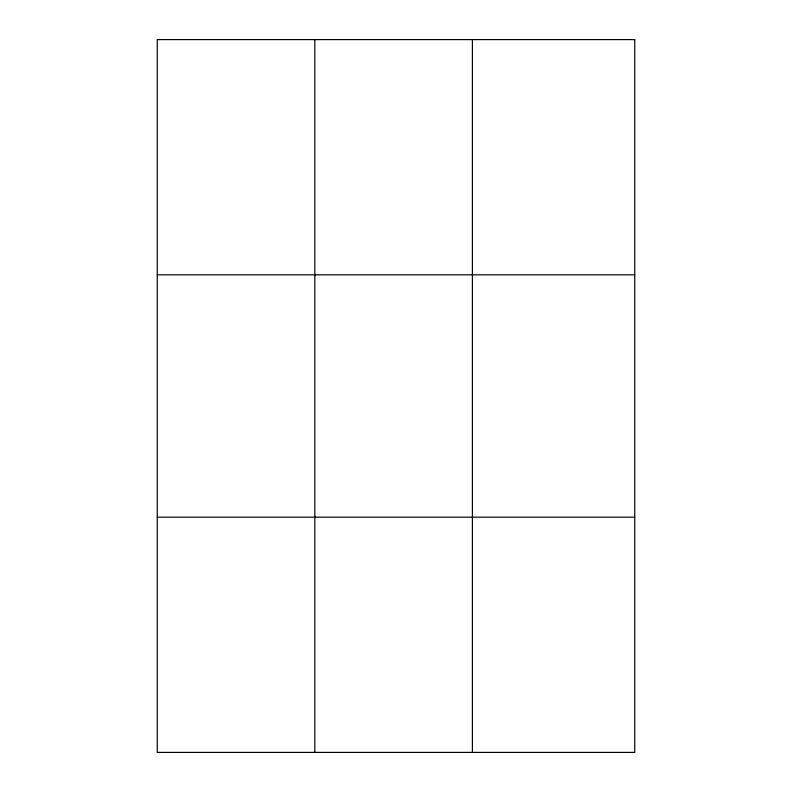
<?xml version="1.0" encoding="UTF-8"?>
<svg xmlns="http://www.w3.org/2000/svg" width="792" height="792" viewBox="0 0 792 792"><rect width="100%" height="100%" fill="white"/><g stroke="black" fill="none" stroke-linecap="round" stroke-linejoin="round"><path stroke-width="1.19" d="M314.83 752.4L314.83 39.6M472.398 752.4L472.398 39.6M157.252 274.824L634.748 274.824M157.252 517.176L634.748 517.176M634.748 39.6L634.748 752.4L157.252 752.4L157.252 39.6L634.748 39.6"/></g></svg>
